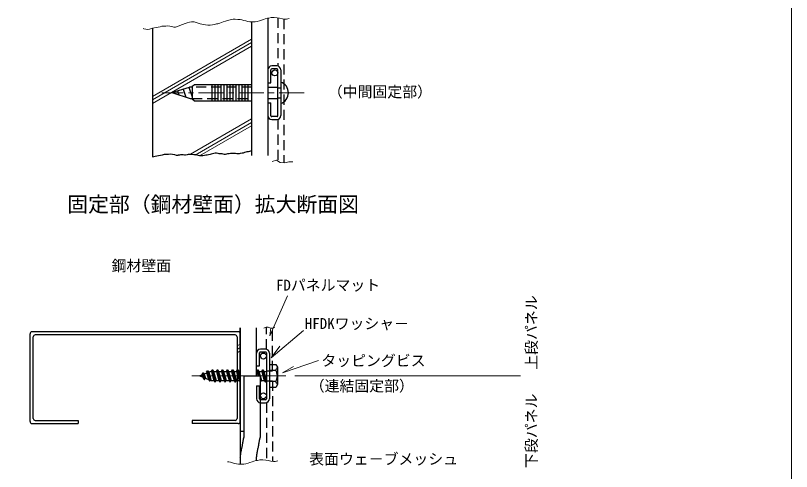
# Model space of a CAD drawing. Units: millimetres, scale not verified. Extents: x -5922 to 5920, y -4161 to 4161.
# Drawn here: x 2009 to 5920, y -2437 to -142 of the extents above; entities that cross this region are included whole.
import ezdxf
from ezdxf.enums import TextEntityAlignment as Align

# ---------------------------------------------------------------- set-up
doc = ezdxf.new("R2010")
doc.units = ezdxf.units.MM
doc.header["$LTSCALE"] = 4
for name, pattern in [('USER1', [19.05, 12.7, -6.35]), ('USER2', [9.525, 6.35, -3.175]), ('USER3', [50.8, 31.75, -6.35, 6.35, -6.35])]:
    doc.linetypes.add(name, pattern=pattern)
for name, color, linetype, lineweight in [('0-1_WAKU', 7, 'Continuous', 18), ('0-9_D-BMK', 7, 'USER3', 18), ('0-A_D-STR-HTXT', 7, 'USER2', 18), ('0-C_D-DCR', 7, 'Continuous', 18), ('F-3__0-3_D-STR', 4, 'Continuous', 30)]:
    doc.layers.add(name, color=color, linetype=linetype, lineweight=lineweight)
doc.layers.add('0-5_D-STR-TXT', color=7, linetype='Continuous')
doc.styles.add('ＭＳ ゴシック', font='')
doc.styles.get('ＭＳ ゴシック').set_extended_font_data('MS Gothic')

msp = doc.modelspace()

# ---------------------------------------------------------------- linework, layer by layer
at = {"layer": '0-1_WAKU'}
msp.add_lwpolyline([(-5921.908, -4160.919), (5919.842, -4160.919), (5919.842, 4161.081), (-5921.908, 4161.081)], close=True, dxfattribs=at)
at = {"layer": '0-9_D-BMK'}
for p, q in [((3464.089, -530.477), (2746.682, -530.477)), ((3302.682, -875.766), (3323.851, -870.474)), ((3323.851, -870.474), (3342.374, -881.059)), ((3342.374, -881.059), (3365.542, -883.705)), ((3371.09, -1956.19), (2897.919, -1956.19))]:
    msp.add_line(p, q, dxfattribs=at)
for points in [[(3267.502, -158.795), (3278.429, -155.38), (3285.259, -154.014), (3297.552, -151.965), (3312.577, -151.282), (3326.919, -152.648), (3339.895, -155.38), (3353.554, -157.429), (3366.531, -160.161), (3374.043, -160.161), (3381.556, -158.795), (3388.385, -156.746)], [(2651.52, -206.039), (2656.04, -207.683), (2665.13, -209.501), (2674.221, -211.319), (2684.22, -209.501), (2699.674, -205.865), (2716.946, -202.228), (2726.945, -200.41), (2736.945, -197.683), (2746.035, -195.865), (2756.034, -195.865), (2766.034, -194.956), (2775.124, -194.047), (2786.942, -194.956), (2796.032, -196.774), (2806.031, -199.501), (2815.122, -200.41)], [(2815.122, -200.41), (2863.876, -181.332), (2873.438, -177.918), (2885.048, -174.503), (2895.975, -173.137), (2908.951, -173.82), (2919.879, -176.552), (2928.757, -179.967), (2939.684, -183.381), (2955.392, -186.796), (2967.002, -188.162), (2977.247, -189.528), (2989.54, -189.528), (3001.15, -188.845), (3012.077, -187.479), (3022.322, -184.064), (3029.151, -182.698), (3038.03, -179.284), (3047.591, -175.869), (3055.104, -173.137), (3066.714, -169.722), (3077.641, -166.307), (3089.934, -163.576), (3097.447, -162.21), (3105.642, -160.161), (3115.203, -159.478), (3128.863, -160.844), (3140.473, -162.21), (3149.351, -163.576), (3159.595, -166.307), (3169.157, -169.039), (3180.084, -171.771), (3190.328, -173.137), (3205.353, -173.137), (3216.964, -172.454), (3227.208, -171.088), (3238.135, -167.673), (3247.697, -164.259), (3258.624, -161.527), (3267.502, -158.795)], [(3365.542, -883.705), (3386.711, -878.412), (3405.88, -878.412)], [(3259.652, -1715.108), (3271.695, -1710.729), (3282.644, -1710.729), (3293.593, -1715.108), (3304.541, -1715.108), (3315.49, -1710.729)], [(3077.748, -2389), (3083.101, -2389.629), (3091.979, -2390.995), (3102.224, -2393.727), (3111.785, -2396.459), (3122.712, -2399.191), (3132.957, -2400.557), (3147.982, -2400.557), (3159.592, -2399.874), (3169.836, -2398.508), (3180.763, -2395.093), (3190.325, -2391.678), (3201.252, -2388.946), (3210.13, -2386.215), (3221.058, -2382.8), (3227.887, -2381.434), (3240.18, -2379.385), (3255.205, -2378.702), (3269.547, -2380.068), (3282.523, -2382.8), (3296.183, -2384.849), (3309.159, -2387.581), (3316.671, -2387.581), (3324.184, -2386.215), (3331.013, -2384.166)]]:
    msp.add_lwpolyline(points, dxfattribs=at)
at = {"layer": '0-A_D-STR-HTXT', "linetype": 'Continuous'}
for p, q in [((3290.997, -1753.854), (3379.839, -1552.197)), ((3290.997, -1753.854), (3295.227, -1714.369)), ((3416.09, -1956.19), (4554.222, -1956.19))]:
    msp.add_line(p, q, dxfattribs=at)
for points in [[(3460.944, -1727.189), (3297.33, -1865.78), (3341.602, -1806.109)], [(3536.013, -1879.254), (3355.076, -1940.85), (3408.972, -1908.127)]]:
    msp.add_lwpolyline(points, dxfattribs=at)
at = {"layer": '0-C_D-DCR'}
for p, q in [((2698.798, -549.266), (3198.798, -260.591)), ((2698.798, -566.586), (3198.798, -277.911)), ((2698.798, -583.907), (3198.798, -295.232)), ((2891.159, -839.948), (3198.798, -662.332)), ((2914.252, -843.936), (3198.798, -679.653)), ((2936.552, -848.381), (3198.798, -696.974)), ((3125.426, -1805.249), (3141.426, -1796.011)), ((3125.426, -1822.569), (3141.426, -1813.332)), ((3125.426, -1839.89), (3141.426, -1830.652))]:
    msp.add_line(p, q, dxfattribs=at)
at = {"layer": 'F-3__0-3_D-STR'}
for p, q in [((3280.798, -154.907), (3280.798, -845.737)), ((3198.798, -173.137), (3198.798, -845.737)), ((3295.798, -480.477), (3295.798, -414.477)), ((3326.798, -410.477), (3299.798, -410.477)), ((3325.798, -395.477), (3300.798, -395.477)), ((3330.798, -646.477), (3330.798, -414.477)), ((3345.798, -415.477), (3345.798, -645.477)), ((2796.798, -529.869), (2885.128, -501.477)), ((2881.527, -502.651), (2898.798, -550.547)), ((2898.798, -501.477), (2885.128, -501.477)), ((2898.798, -497.977), (2908.798, -490.477)), ((2898.798, -497.977), (2898.798, -562.977)), ((3198.798, -490.477), (2908.798, -490.477)), ((2998.798, -490.477), (2998.798, -570.477)), ((3013.798, -490.477), (3013.798, -570.477)), ((3028.798, -490.477), (3028.798, -570.477)), ((3043.798, -490.477), (3043.798, -570.477)), ((3058.798, -490.477), (3058.798, -570.477)), ((3073.798, -490.477), (3073.798, -570.477)), ((3088.798, -490.477), (3088.798, -570.477)), ((3103.798, -490.477), (3103.798, -570.477)), ((3118.798, -490.477), (3118.798, -570.477)), ((3133.798, -490.477), (3133.798, -570.477)), ((3148.798, -490.477), (3148.798, -570.477)), ((3163.798, -490.477), (3163.798, -570.477)), ((3178.798, -490.477), (3178.798, -570.477)), ((3280.798, -480.477), (3295.798, -480.477)), ((3280.798, -501.477), (3330.798, -501.477)), ((2796.798, -529.869), (2888.912, -559.477)), ((2824.365, -521.008), (2831.593, -541.053)), ((2852.943, -511.822), (2867.564, -552.369)), ((2888.912, -559.477), (2898.798, -559.477)), ((2908.798, -570.477), (2898.798, -562.977)), ((2908.798, -570.477), (3198.798, -570.477)), ((3280.798, -559.477), (3330.798, -559.477)), ((3280.798, -580.477), (3295.798, -580.477)), ((3295.798, -646.477), (3295.798, -580.477)), ((3326.798, -650.477), (3299.798, -650.477)), ((3300.798, -665.477), (3325.798, -665.477)), ((3141.426, -1714.099), (3141.426, -2400.557)), ((3141.426, -2185.922), (3141.426, -1714.099)), ((3141.426, -1714.099), (3141.426, -1740.964)), ((3223.426, -1956.19), (3223.426, -1714.099)), ((2081.831, -2185.922), (2081.831, -1744.149)), ((3131.426, -1734.149), (2091.831, -1734.149)), ((3115.426, -1750.149), (2107.831, -1750.149)), ((3141.426, -1744.149), (3141.426, -2400.557)), ((2097.831, -2169.922), (2097.831, -1760.149)), ((3125.426, -1760.149), (3125.426, -2169.922)), ((3269.426, -1836.19), (3242.426, -1836.19)), ((3268.426, -1821.19), (3243.426, -1821.19)), ((3273.426, -1840.19), (3273.426, -2072.19)), ((3288.426, -1841.19), (3288.426, -2071.19)), ((2949.119, -1947.345), (2954.773, -1967.377)), ((2952.745, -1941.066), (2959.901, -1974.877)), ((2954.486, -1939.845), (2961.687, -1973.865)), ((2959.78, -1947.345), (2965.433, -1967.377)), ((2971.861, -1937.925), (2982.124, -1974.29)), ((2975.972, -1930.804), (2986.765, -1981.79)), ((2977.892, -1930.425), (2988.681, -1981.397)), ((2982.521, -1937.925), (2992.784, -1974.29)), ((2992.746, -1933.69), (3141.426, -1933.69)), ((2996.066, -1933.69), (3008.766, -1978.69)), ((3000.396, -1926.19), (3013.096, -1986.19)), ((3002.396, -1926.19), (3015.096, -1986.19)), ((3006.726, -1933.69), (3019.426, -1978.69)), ((3021.466, -1933.69), (3034.166, -1978.69)), ((3025.796, -1926.19), (3038.496, -1986.19)), ((3027.796, -1926.19), (3040.496, -1986.19)), ((3032.126, -1933.69), (3044.826, -1978.69)), ((3046.866, -1933.69), (3059.566, -1978.69)), ((3051.196, -1926.19), (3063.896, -1986.19)), ((3053.196, -1926.19), (3065.896, -1986.19)), ((3072.266, -1933.69), (3084.966, -1978.69)), ((3076.596, -1926.19), (3089.296, -1986.19)), ((3078.596, -1926.19), (3091.296, -1986.19)), ((3082.926, -1933.69), (3095.626, -1978.69)), ((3097.666, -1933.69), (3110.366, -1978.69)), ((3101.996, -1926.19), (3114.696, -1986.19)), ((3103.996, -1926.19), (3116.696, -1986.19)), ((3108.326, -1933.69), (3121.026, -1978.69)), ((3123.066, -1933.69), (3135.766, -1978.69)), ((3127.396, -1926.19), (3140.096, -1986.19)), ((3129.396, -1926.19), (3141.426, -1983.025)), ((3223.426, -1933.69), (3273.426, -1933.69)), ((3224.666, -1933.69), (3231.016, -1956.19)), ((3228.996, -1926.19), (3235.346, -1956.19)), ((3230.996, -1926.19), (3237.346, -1956.19)), ((3235.326, -1933.69), (3248.026, -1978.69)), ((3250.066, -1933.69), (3262.766, -1978.69)), ((3254.396, -1926.19), (3267.096, -1986.19)), ((3256.396, -1926.19), (3269.096, -1986.19)), ((3288.426, -1927.323), (3320.093, -1927.323)), ((2992.746, -1978.69), (3141.426, -1978.69)), ((3159.426, -1956.19), (3159.426, -2266.662)), ((3159.426, -1956.19), (3241.426, -1956.19)), ((3241.426, -1956.19), (3241.426, -2265.549)), ((3241.426, -1975.466), (3243.696, -1986.19)), ((3241.426, -1978.69), (3273.426, -1978.69)), ((3241.426, -1984.915), (3241.696, -1986.19)), ((3320.093, -1985.058), (3288.426, -1985.058)), ((3223.426, -2006.19), (3223.426, -2071.19)), ((3223.426, -2006.19), (3238.426, -2006.19)), ((3238.426, -2072.19), (3238.426, -2006.19)), ((3269.426, -2076.19), (3242.426, -2076.19)), ((3243.426, -2091.19), (3268.426, -2091.19)), ((2107.831, -2179.922), (2324.54, -2179.922)), ((2324.54, -2179.922), (2324.54, -2195.922)), ((2898.717, -2179.922), (2898.717, -2195.922)), ((3115.426, -2179.922), (2898.717, -2179.922)), ((2091.831, -2195.922), (2324.54, -2195.922)), ((3131.426, -2195.922), (2898.717, -2195.922)), ((3141.426, -2191.027), (3141.426, -2400.557)), ((3159.426, -2236.234), (3141.426, -2236.234))]:
    msp.add_line(p, q, dxfattribs=at)
at = {"layer": 'F-3__0-3_D-STR', "linetype": 'USER1'}
for p, q in [((3330.798, -153.465), (3330.798, -396.112)), ((3360.798, -158.954), (3360.798, -883.163)), ((3198.798, -501.477), (2898.798, -501.477)), ((3330.798, -505.477), (3345.798, -505.477)), ((2898.798, -559.477), (3198.798, -559.477)), ((3330.798, -555.477), (3345.798, -555.477)), ((3330.798, -664.842), (3330.798, -874.444)), ((3273.426, -1821.825), (3273.426, -1710.729)), ((3303.426, -1931.19), (3303.426, -1715.108)), ((3273.426, -1931.19), (3303.426, -1931.19)), ((3273.426, -1981.19), (3303.426, -1981.19)), ((3303.426, -1981.19), (3303.426, -2386.374)), ((3273.426, -2090.555), (3273.426, -2380.885))]:
    msp.add_line(p, q, dxfattribs=at)
at = {"layer": 'F-3__0-3_D-STR'}
for points in [[(2698.798, -206.071), (2698.798, -853.622), (2712.843, -850.317), (2730.115, -846.681), (2740.114, -844.863), (2750.114, -842.136), (2759.204, -840.318), (2769.203, -840.318), (2779.203, -839.409), (2788.293, -838.5), (2800.111, -839.409), (2809.201, -841.227), (2819.2, -843.954), (2828.291, -844.863)], [(3035.113, -837.138), (3035.669, -837.083), (3041.85, -836.464), (3048.032, -837.083), (3054.213, -837.701), (3061.013, -838.937), (3067.194, -838.937), (3073.376, -838.319), (3079.557, -837.083), (3085.739, -835.846), (3091.92, -834.61), (3098.102, -833.992), (3104.283, -833.992), (3111.083, -834.61), (3117.265, -835.228), (3123.446, -835.846), (3130.246, -835.846), (3137.046, -835.846), (3143.227, -834.61), (3151.263, -832.755), (3157.445, -832.137), (3164.244, -829.665), (3170.426, -827.81), (3176.607, -826.574), (3182.789, -825.956), (3188.97, -825.338), (3195.152, -822.865), (3198.798, -820.839)], [(3035.113, -837.138), (3029.409, -836.187), (3021.522, -835.399), (3015.212, -835.399), (3008.903, -836.187), (3001.805, -837.765), (2995.495, -840.131), (2989.185, -841.708), (2982.087, -842.497), (2974.989, -844.074), (2968.679, -844.863), (2960.792, -846.441), (2952.117, -848.018), (2944.23, -848.807), (2936.343, -848.018), (2930.033, -846.441), (2922.935, -844.863), (2915.048, -843.286), (2907.949, -842.497), (2898.485, -841.708), (2892.175, -841.708), (2885.866, -841.708), (2879.556, -841.708), (2873.247, -843.286), (2866.148, -844.074), (2859.839, -844.074), (2853.529, -843.286), (2847.22, -843.286), (2840.91, -843.286), (2834.6, -844.074), (2828.291, -844.863)], [(3223.426, -1906.19), (3238.426, -1906.19), (3238.426, -1840.19)], [(3288.426, -1898.455), (3320.093, -1898.455), (3328.426, -1912.889)], [(3328.426, -1912.889), (3328.426, -1999.491), (3320.093, -2013.925), (3288.426, -2013.925)], [(2992.746, -1933.69), (2938.426, -1956.19), (2992.746, -1978.69)], [(2949.119, -1947.345), (2953.45, -1939.845), (2955.45, -1939.845), (2959.78, -1947.345)], [(2971.861, -1937.925), (2976.191, -1930.425), (2978.191, -1930.425), (2982.521, -1937.925)], [(2996.066, -1933.69), (3000.396, -1926.19), (3002.396, -1926.19), (3006.726, -1933.69)], [(3021.466, -1933.69), (3025.796, -1926.19), (3027.796, -1926.19), (3032.126, -1933.69)], [(3046.866, -1933.69), (3051.196, -1926.19), (3053.196, -1926.19), (3057.526, -1933.69), (3070.226, -1978.69)], [(3072.266, -1933.69), (3076.596, -1926.19), (3078.596, -1926.19), (3082.926, -1933.69)], [(3097.666, -1933.69), (3101.996, -1926.19), (3103.996, -1926.19), (3108.326, -1933.69)], [(3123.066, -1933.69), (3127.396, -1926.19), (3129.396, -1926.19), (3133.726, -1933.69), (3141.426, -1960.974)], [(3224.666, -1933.69), (3228.996, -1926.19), (3230.996, -1926.19), (3235.326, -1933.69)], [(3250.066, -1933.69), (3254.396, -1926.19), (3256.396, -1926.19), (3260.726, -1933.69), (3273.426, -1978.69)], [(2954.773, -1967.377), (2959.103, -1974.877), (2961.103, -1974.877), (2965.433, -1967.377)], [(2982.124, -1974.29), (2986.454, -1981.79), (2988.454, -1981.79), (2992.784, -1974.29)], [(3008.766, -1978.69), (3013.096, -1986.19), (3015.096, -1986.19), (3019.426, -1978.69)], [(3034.166, -1978.69), (3038.496, -1986.19), (3040.496, -1986.19), (3044.826, -1978.69)], [(3059.566, -1978.69), (3063.896, -1986.19), (3065.896, -1986.19), (3070.226, -1978.69)], [(3084.966, -1978.69), (3089.296, -1986.19), (3091.296, -1986.19), (3095.626, -1978.69)], [(3110.366, -1978.69), (3114.696, -1986.19), (3116.696, -1986.19), (3121.026, -1978.69)], [(3135.766, -1978.69), (3140.096, -1986.19), (3141.426, -1986.19)], [(3241.426, -1985.723), (3241.696, -1986.19), (3243.696, -1986.19), (3248.026, -1978.69)], [(3262.766, -1978.69), (3267.096, -1986.19), (3269.096, -1986.19), (3273.426, -1978.69)], [(3157.173, -2278.738), (3157.629, -2276.232), (3158.312, -2273.953), (3158.54, -2271.447), (3158.996, -2268.941), (3159.224, -2266.662), (3159.426, -2265.549)], [(3238.717, -2281.017), (3239.173, -2278.738), (3239.629, -2276.232), (3240.312, -2273.953), (3240.54, -2271.447), (3240.996, -2268.941), (3241.224, -2266.662), (3241.426, -2265.549)], [(3141.426, -2366.74), (3141.451, -2366.46), (3141.907, -2364.181), (3142.135, -2361.675), (3142.363, -2359.396), (3142.591, -2357.118), (3143.046, -2354.839), (3143.502, -2352.561), (3143.502, -2350.282), (3143.958, -2347.776), (3144.413, -2345.27), (3144.641, -2342.991), (3145.097, -2340.485), (3145.553, -2338.206), (3146.008, -2335.928), (3146.236, -2333.649), (3146.92, -2331.371), (3147.375, -2329.093), (3148.059, -2326.814), (3148.287, -2324.536), (3148.743, -2322.257), (3149.426, -2319.979), (3149.882, -2317.7), (3150.565, -2315.422), (3151.021, -2313.143), (3151.477, -2310.865), (3151.932, -2308.586), (3152.388, -2306.308), (3152.844, -2303.801), (3153.3, -2301.523), (3153.527, -2299.245), (3153.755, -2296.966), (3153.983, -2294.688), (3154.439, -2292.409), (3154.894, -2290.131), (3155.35, -2287.852), (3155.578, -2285.574), (3156.262, -2283.295), (3156.717, -2281.017), (3157.173, -2278.738)], [(3223.426, -2382.326), (3223.426, -2366.74), (3223.451, -2366.46), (3223.907, -2364.181), (3224.135, -2361.675), (3224.363, -2359.396), (3224.591, -2357.118), (3225.046, -2354.839), (3225.502, -2352.561), (3225.502, -2350.282), (3225.958, -2347.776), (3226.413, -2345.27), (3226.641, -2342.991), (3227.097, -2340.485), (3227.553, -2338.206), (3228.008, -2335.928), (3228.236, -2333.649), (3228.92, -2331.371), (3229.375, -2329.093), (3230.059, -2326.814), (3230.287, -2324.536), (3230.743, -2322.257), (3231.426, -2319.979), (3231.882, -2317.7), (3232.565, -2315.422), (3233.021, -2313.143), (3233.477, -2310.865), (3233.932, -2308.586), (3234.388, -2306.308), (3234.844, -2303.801), (3235.3, -2301.523), (3235.527, -2299.245), (3235.755, -2296.966), (3235.983, -2294.688), (3236.439, -2292.409), (3236.894, -2290.131), (3237.35, -2287.852), (3237.578, -2285.574), (3238.262, -2283.295), (3238.717, -2281.017)]]:
    msp.add_lwpolyline(points, dxfattribs=at)
for centre in [(3315.798, -430.477), (3258.426, -1856.19), (3258.426, -2056.19)]:
    msp.add_circle(centre, 15, dxfattribs=at)
for centre, radius, start, end in [((3300.798, -415.477), 20, 90, 180), ((3299.798, -414.477), 4, 90, 180), ((3325.798, -415.477), 20, 0, 90), ((3326.798, -414.477), 4, 0, 90), ((3327.373, -530.477), 56.667, 288.73002, 70.67783), ((3300.798, -645.477), 20, 180, 270), ((3299.798, -646.477), 4, 180, 270), ((3325.798, -645.477), 20, 270, 0), ((3326.798, -646.477), 4, 270, 0), ((2091.831, -1744.149), 10, 90, 180), ((2107.831, -1760.149), 10, 90, 180), ((3115.426, -1760.149), 10, 0, 90), ((3131.426, -1744.149), 10, 0, 90), ((3243.426, -1841.19), 20, 90, 180), ((3242.426, -1840.19), 4, 90, 180), ((3268.426, -1841.19), 20, 0, 90), ((3269.426, -1840.19), 4, 0, 90), ((3279.808, -1894.442), 52, 320.77822, 339.22178), ((3274.259, -1956.19), 54.167, 327.79577, 32.20423), ((3279.808, -2017.938), 52, 20.77822, 39.22178), ((3243.426, -2071.19), 20, 180, 270), ((3242.426, -2072.19), 4, 180, 270), ((3268.426, -2071.19), 20, 270, 0), ((3269.426, -2072.19), 4, 270, 0), ((2091.831, -2185.922), 10, 180, 270), ((2107.831, -2169.922), 10, 180, 270), ((3115.426, -2169.922), 10, 270, 0), ((3131.426, -2185.922), 10, 270, 0)]:
    msp.add_arc(centre, radius, start, end, dxfattribs=at)

# ---------------------------------------------------------------- texts
at = {"layer": '0-5_D-STR-TXT', "style": 'ＭＳ ゴシック'}
msp.add_text('固定部（鋼材壁面）拡大断面図', height=76.98, dxfattribs=at).set_placement((2269.551, -1153.694), align=Align.BOTTOM_LEFT)
at = {"layer": '0-A_D-STR-HTXT', "style": 'ＭＳ ゴシック'}
for s, p in [('（中間固定部）', (3582.931, -569.593)), ('鋼材壁面', (2493.026, -1445.125)), ('FDパネルマット', (3321.687, -1543.099)), ('HFDKワッシャ－', (3467.243, -1736.473)), ('タッピングビス', (3550.206, -1923.139)), ('（連結固定部）', (3491.618, -2050.404)), ('表面ウェ－ブメッシュ', (3488.967, -2418.562))]:
    msp.add_text(s, height=54.99, dxfattribs=at).set_placement(p, align=Align.BOTTOM_LEFT)
for s, p in [('上段パネル', (4652.738, -1925.468)), ('下段パネル', (4652.738, -2420.003))]:
    msp.add_text(s, height=54.99, rotation=90, dxfattribs=at).set_placement(p, align=Align.BOTTOM_LEFT)

doc.saveas('drawing.dxf')
